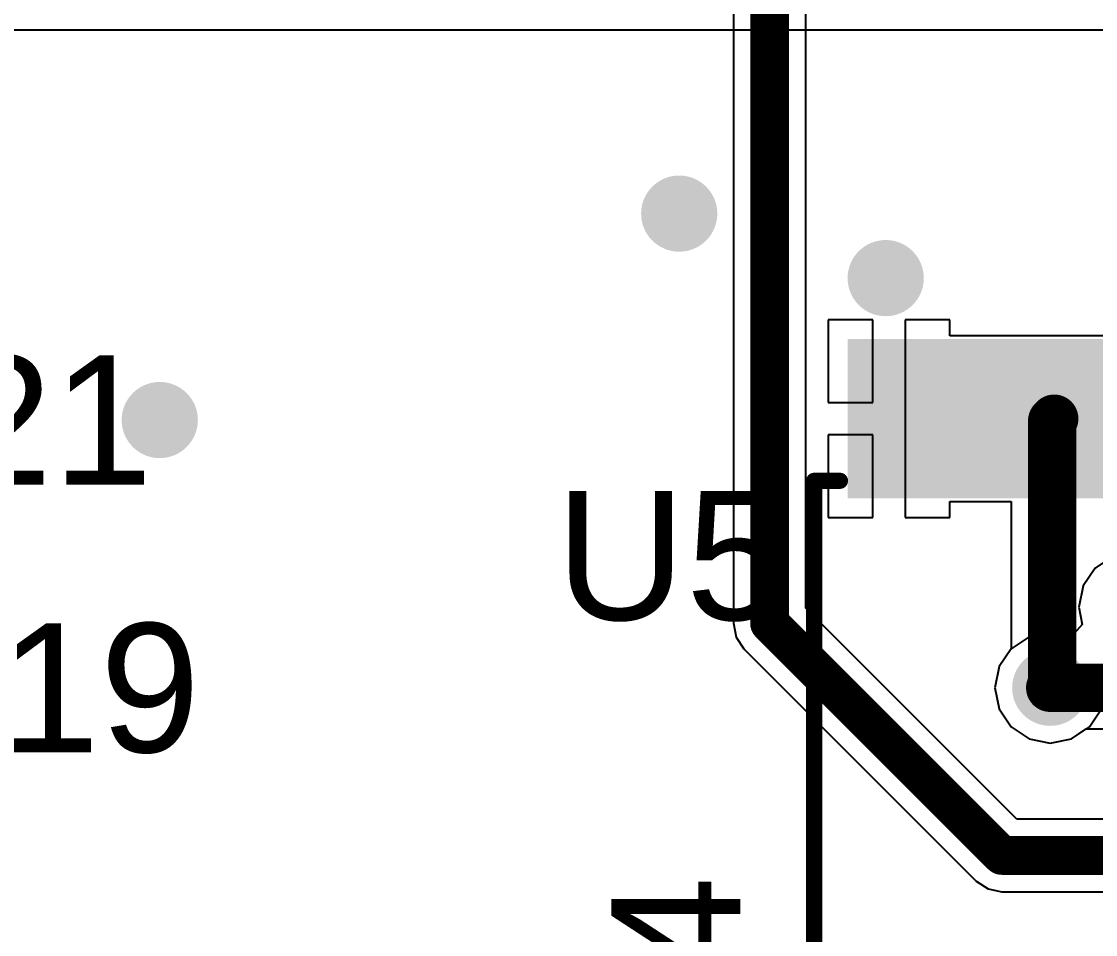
# Model space of a CAD drawing. Header units: millimetres. Extents: x -0.27 to 4.7, y -0.39 to 2.83.
# Drawn here: x 2.1011 to 2.434, y 0.5945 to 0.8776 of the extents above; entities that cross this region are included whole.
import ezdxf

# ---------------------------------------------------------------- set-up
doc = ezdxf.new("R2010")
doc.units = ezdxf.units.MM
doc.header["$MEASUREMENT"] = 0
for name, color, linetype in [('BottomLayer', 5, 'Continuous'), ('BottomSolder', 6, 'Continuous'), ('TopLayer', 1, 'Continuous'), ('TopOverlay', 2, 'Continuous'), ('TopPaste', 8, 'Continuous'), ('TopSolder', 216, 'Continuous'), ('ViaHoleLayer', 16, 'Continuous')]:
    doc.layers.add(name, color=color, linetype=linetype)
doc.styles.add('Arial', font='', dxfattribs={"height": 0.2})
doc.styles.get('Arial').set_extended_font_data('Arial')

# ---------------------------------------------------------------- blocks, each defined once
blk = doc.blocks.new('14_TSSOP_55')
at = {"layer": 'TopLayer'}
for points in [[(-0.12992, 0.08563), (-0.08858, 0.08563), (-0.08858, 0.06791), (-0.12992, 0.06791)], [(0.08858, 0.08563), (0.12992, 0.08563), (0.12992, 0.06791), (0.08858, 0.06791)], [(-0.12992, 0.06004), (-0.08858, 0.06004), (-0.08858, 0.04232), (-0.12992, 0.04232)], [(0.08858, 0.06004), (0.12992, 0.06004), (0.12992, 0.04232), (0.08858, 0.04232)], [(-0.12992, 0.03445), (-0.08858, 0.03445), (-0.08858, 0.01673), (-0.12992, 0.01673)], [(0.08858, 0.03445), (0.12992, 0.03445), (0.12992, 0.01673), (0.08858, 0.01673)], [(-0.12992, 0.00886), (-0.08858, 0.00886), (-0.08858, -0.00886), (-0.12992, -0.00886)], [(0.08858, 0.00886), (0.12992, 0.00886), (0.12992, -0.00886), (0.08858, -0.00886)], [(-0.12992, -0.01673), (-0.08858, -0.01673), (-0.08858, -0.03445), (-0.12992, -0.03445)], [(0.08858, -0.01673), (0.12992, -0.01673), (0.12992, -0.03445), (0.08858, -0.03445)], [(-0.12992, -0.04232), (-0.08858, -0.04232), (-0.08858, -0.06004), (-0.12992, -0.06004)], [(0.08858, -0.04232), (0.12992, -0.04232), (0.12992, -0.06004), (0.08858, -0.06004)], [(-0.12992, -0.06791), (-0.08858, -0.06791), (-0.08858, -0.08563), (-0.12992, -0.08563)], [(0.08858, -0.06791), (0.12992, -0.06791), (0.12992, -0.08563), (0.08858, -0.08563)]]:
    blk.add_hatch(color=1, dxfattribs=at).paths.add_polyline_path(points)
at = {"layer": 'TopOverlay'}
blk.add_hatch(color=2, dxfattribs=at).paths.add_polyline_path([(-0.08411, 0.068), (-0.07311, 0.068), (-0.07311, 0.086), (-0.08411, 0.086)])
at = {"layer": 'TopPaste'}
for points in [[(-0.12992, 0.08563), (-0.08858, 0.08563), (-0.08858, 0.06791), (-0.12992, 0.06791)], [(0.08858, 0.08563), (0.12992, 0.08563), (0.12992, 0.06791), (0.08858, 0.06791)], [(-0.12992, 0.06004), (-0.08858, 0.06004), (-0.08858, 0.04232), (-0.12992, 0.04232)], [(0.08858, 0.06004), (0.12992, 0.06004), (0.12992, 0.04232), (0.08858, 0.04232)], [(-0.12992, 0.03445), (-0.08858, 0.03445), (-0.08858, 0.01673), (-0.12992, 0.01673)], [(0.08858, 0.03445), (0.12992, 0.03445), (0.12992, 0.01673), (0.08858, 0.01673)], [(-0.12992, 0.00886), (-0.08858, 0.00886), (-0.08858, -0.00886), (-0.12992, -0.00886)], [(0.08858, 0.00886), (0.12992, 0.00886), (0.12992, -0.00886), (0.08858, -0.00886)], [(-0.12992, -0.01673), (-0.08858, -0.01673), (-0.08858, -0.03445), (-0.12992, -0.03445)], [(0.08858, -0.01673), (0.12992, -0.01673), (0.12992, -0.03445), (0.08858, -0.03445)], [(-0.12992, -0.04232), (-0.08858, -0.04232), (-0.08858, -0.06004), (-0.12992, -0.06004)], [(0.08858, -0.04232), (0.12992, -0.04232), (0.12992, -0.06004), (0.08858, -0.06004)], [(-0.12992, -0.06791), (-0.08858, -0.06791), (-0.08858, -0.08563), (-0.12992, -0.08563)], [(0.08858, -0.06791), (0.12992, -0.06791), (0.12992, -0.08563), (0.08858, -0.08563)]]:
    blk.add_hatch(color=8, dxfattribs=at).paths.add_polyline_path(points)
at = {"layer": 'TopSolder'}
for points in [[(-0.13392, 0.08963), (-0.08458, 0.08963), (-0.08458, 0.06391), (-0.13392, 0.06391)], [(0.08458, 0.08963), (0.13392, 0.08963), (0.13392, 0.06391), (0.08458, 0.06391)], [(-0.13392, 0.06404), (-0.08458, 0.06404), (-0.08458, 0.03832), (-0.13392, 0.03832)], [(0.08458, 0.06404), (0.13392, 0.06404), (0.13392, 0.03832), (0.08458, 0.03832)], [(-0.13392, 0.03845), (-0.08458, 0.03845), (-0.08458, 0.01273), (-0.13392, 0.01273)], [(0.08458, 0.03845), (0.13392, 0.03845), (0.13392, 0.01273), (0.08458, 0.01273)], [(-0.13392, 0.01286), (-0.08458, 0.01286), (-0.08458, -0.01286), (-0.13392, -0.01286)], [(0.08458, 0.01286), (0.13392, 0.01286), (0.13392, -0.01286), (0.08458, -0.01286)], [(-0.13392, -0.01273), (-0.08458, -0.01273), (-0.08458, -0.03845), (-0.13392, -0.03845)], [(0.08458, -0.01273), (0.13392, -0.01273), (0.13392, -0.03845), (0.08458, -0.03845)], [(-0.13392, -0.03832), (-0.08458, -0.03832), (-0.08458, -0.06404), (-0.13392, -0.06404)], [(0.08458, -0.03832), (0.13392, -0.03832), (0.13392, -0.06404), (0.08458, -0.06404)], [(-0.13392, -0.06391), (-0.08458, -0.06391), (-0.08458, -0.08963), (-0.13392, -0.08963)], [(0.08458, -0.06391), (0.13392, -0.06391), (0.13392, -0.08963), (0.08458, -0.08963)]]:
    blk.add_hatch(color=216, dxfattribs=at).paths.add_polyline_path(points)
at = {"layer": 'TopOverlay'}
for points, const_width in [([(-0.09, 0.1), (0.09, 0.1)], 0.005), ([(-0.09, 0.1), (-0.09, 0.092)], 0.005), ([(0.09, 0.1), (0.09, 0.092)], 0.005), ([(-0.141, 0.082), (-0.136, 0.077)], 0.00787), ([(-0.141, 0.082), (-0.141, 0.072)], 0.00787), ([(-0.136, 0.077), (-0.141, 0.072)], 0.00787), ([(-0.09, -0.092), (-0.09, -0.1)], 0.005), ([(0.09, -0.092), (0.09, -0.1)], 0.005), ([(-0.09, -0.1), (0.09, -0.1)], 0.005)]:
    blk.add_lwpolyline(points, dxfattribs=dict(at, const_width=const_width))
for points, const_width in [([(-0.09125, 0.1, 1), (-0.08875, 0.1, 1)], 0.0025), ([(-0.09125, 0.1, 1), (-0.08875, 0.1, 1)], 0.0025), ([(0.08875, 0.1, 1), (0.09125, 0.1, 1)], 0.0025), ([(0.08875, 0.1, 1), (0.09125, 0.1, 1)], 0.0025), ([(-0.09125, 0.092, 1), (-0.08875, 0.092, 1)], 0.0025), ([(0.08875, 0.092, 1), (0.09125, 0.092, 1)], 0.0025), ([(-0.14297, 0.082, 1), (-0.13903, 0.082, 1)], 0.00394), ([(-0.14297, 0.082, 1), (-0.13903, 0.082, 1)], 0.00394), ([(-0.13797, 0.077, 1), (-0.13403, 0.077, 1)], 0.00394), ([(-0.13797, 0.077, 1), (-0.13403, 0.077, 1)], 0.00394), ([(-0.14297, 0.072, 1), (-0.13903, 0.072, 1)], 0.00394), ([(-0.14297, 0.072, 1), (-0.13903, 0.072, 1)], 0.00394), ([(-0.09125, -0.092, 1), (-0.08875, -0.092, 1)], 0.0025), ([(0.08875, -0.092, 1), (0.09125, -0.092, 1)], 0.0025), ([(-0.09125, -0.1, 1), (-0.08875, -0.1, 1)], 0.0025), ([(-0.09125, -0.1, 1), (-0.08875, -0.1, 1)], 0.0025), ([(0.08875, -0.1, 1), (0.09125, -0.1, 1)], 0.0025), ([(0.08875, -0.1, 1), (0.09125, -0.1, 1)], 0.0025)]:
    blk.add_lwpolyline(points, format="xyb", close=True, dxfattribs=dict(at, const_width=const_width))

msp = doc.modelspace()

# ---------------------------------------------------------------- hatches: boundary and pattern name
at = {"layer": 'BottomLayer'}
h = msp.add_hatch(color=5, dxfattribs=at)
edge = h.paths.add_edge_path()
edge.add_arc((2.305, 0.818), 0.01181, 0, 360)
h = msp.add_hatch(color=5, dxfattribs=at)
edge = h.paths.add_edge_path()
edge.add_arc((2.369, 0.798), 0.01181, 0, 360)
h = msp.add_hatch(color=5, dxfattribs=at)
edge = h.paths.add_edge_path()
edge.add_arc((2.144, 0.754), 0.01181, 0, 360)
h = msp.add_hatch(color=5, dxfattribs=at)
edge = h.paths.add_edge_path()
edge.add_arc((2.42, 0.671), 0.01181, 0, 360)
at = {"layer": 'BottomSolder'}
h = msp.add_hatch(color=6, dxfattribs=at)
edge = h.paths.add_edge_path()
edge.add_arc((2.305, 0.818), 0.00591, 0, 360)
h = msp.add_hatch(color=6, dxfattribs=at)
edge = h.paths.add_edge_path()
edge.add_arc((2.369, 0.798), 0.00591, 0, 360)
h = msp.add_hatch(color=6, dxfattribs=at)
edge = h.paths.add_edge_path()
edge.add_arc((2.144, 0.754), 0.00591, 0, 360)
h = msp.add_hatch(color=6, dxfattribs=at)
edge = h.paths.add_edge_path()
edge.add_arc((2.42, 0.671), 0.00591, 0, 360)
at = {"layer": 'TopLayer'}
h = msp.add_hatch(color=1, dxfattribs=at)
edge = h.paths.add_edge_path()
edge.add_arc((2.305, 0.818), 0.01181, 0, 360)
h = msp.add_hatch(color=1, dxfattribs=at)
edge = h.paths.add_edge_path()
edge.add_arc((2.369, 0.798), 0.01181, 0, 360)
h = msp.add_hatch(color=1, dxfattribs=at)
edge = h.paths.add_edge_path()
edge.add_arc((2.144, 0.754), 0.01181, 0, 360)
h = msp.add_hatch(color=1, dxfattribs=at)
edge = h.paths.add_edge_path()
edge.add_arc((2.42, 0.671), 0.01181, 0, 360)
at = {"layer": 'TopSolder'}
h = msp.add_hatch(color=216, dxfattribs=at)
edge = h.paths.add_edge_path()
edge.add_arc((2.305, 0.818), 0.00591, 0, 360)
h = msp.add_hatch(color=216, dxfattribs=at)
edge = h.paths.add_edge_path()
edge.add_arc((2.369, 0.798), 0.00591, 0, 360)
h = msp.add_hatch(color=216, dxfattribs=at)
edge = h.paths.add_edge_path()
edge.add_arc((2.144, 0.754), 0.00591, 0, 360)
h = msp.add_hatch(color=216, dxfattribs=at)
edge = h.paths.add_edge_path()
edge.add_arc((2.42, 0.671), 0.00591, 0, 360)
at = {"layer": 'ViaHoleLayer'}
h = msp.add_hatch(color=16, dxfattribs=at)
edge = h.paths.add_edge_path()
edge.add_arc((2.305, 0.818), 0.00591, 0, 360)
h = msp.add_hatch(color=16, dxfattribs=at)
edge = h.paths.add_edge_path()
edge.add_arc((2.369, 0.798), 0.00591, 0, 360)
h = msp.add_hatch(color=16, dxfattribs=at)
edge = h.paths.add_edge_path()
edge.add_arc((2.144, 0.754), 0.00591, 0, 360)
h = msp.add_hatch(color=16, dxfattribs=at)
edge = h.paths.add_edge_path()
edge.add_arc((2.42, 0.671), 0.00591, 0, 360)

# ---------------------------------------------------------------- linework, layer by layer
at = {"layer": 'BottomLayer'}
for p, q in [((2.32178, 1.07528), (2.32178, 0.691)), ((2.34422, 0.69565), (2.34422, 1.07528)), ((2.43944, 0.71184), (2.43388, 0.70812)), ((2.43388, 0.70812), (2.43016, 0.70256)), ((2.43016, 0.70256), (2.42886, 0.696)), ((2.42886, 0.696), (2.42994, 0.69059)), ((2.40965, 0.63022), (2.34422, 0.69565)), ((2.32178, 0.691), (2.32178, 0.691)), ((2.32178, 0.691), (2.32264, 0.68671)), ((2.42994, 0.69059), (2.42755, 0.68793)), ((2.32264, 0.68671), (2.32507, 0.68307)), ((2.41344, 0.68684), (2.40788, 0.68312)), ((2.42, 0.68814), (2.41344, 0.68684)), ((2.42595, 0.68696), (2.42, 0.68814)), ((2.42741, 0.68782), (2.42595, 0.68696)), ((2.42755, 0.68793), (2.42741, 0.68782)), ((2.32507, 0.68307), (2.39707, 0.61107)), ((2.40788, 0.68312), (2.40416, 0.67756)), ((2.40416, 0.67756), (2.40286, 0.671)), ((2.40286, 0.671), (2.40416, 0.66444)), ((2.40416, 0.66444), (2.40788, 0.65888)), ((2.40788, 0.65888), (2.41344, 0.65516)), ((2.42656, 0.65516), (2.43118, 0.65826)), ((2.43118, 0.65826), (2.54657, 0.65826)), ((2.41344, 0.65516), (2.42, 0.65386)), ((2.42, 0.65386), (2.42656, 0.65516)), ((2.52628, 0.63022), (2.40965, 0.63022)), ((2.39707, 0.61107), (2.39707, 0.61107)), ((2.39707, 0.61107), (2.40071, 0.60864)), ((2.40071, 0.60864), (2.405, 0.60778)), ((2.405, 0.60778), (2.405, 0.60778)), ((2.405, 0.60778), (2.52628, 0.60778))]:
    msp.add_line(p, q, dxfattribs=at)
for points, const_width in [([(2.333, 0.691), (2.333, 1.088)], 0.012), ([(2.333, 0.691), (2.405, 0.619)], 0.012), ([(2.42, 0.671), (2.54657, 0.671)], 0.015), ([(2.405, 0.619), (2.539, 0.619)], 0.012)]:
    msp.add_lwpolyline(points, dxfattribs=dict(at, const_width=const_width))
for points, const_width in [([(2.33, 0.691, 1), (2.336, 0.691, 1)], 0.006), ([(2.33, 0.691, 1), (2.336, 0.691, 1)], 0.006), ([(2.41625, 0.671, 1), (2.42375, 0.671, 1)], 0.0075), ([(2.402, 0.619, 1), (2.408, 0.619, 1)], 0.006), ([(2.402, 0.619, 1), (2.408, 0.619, 1)], 0.006)]:
    msp.add_lwpolyline(points, format="xyb", close=True, dxfattribs=dict(at, const_width=const_width))
at = {"layer": 'TopLayer'}
for p, q in [((1.9267, 0.87493), (2.47222, 0.87493)), ((2.36505, 0.78508), (2.35119, 0.78508)), ((2.35119, 0.78508), (2.35119, 0.75941)), ((2.36505, 0.75941), (2.36505, 0.78508)), ((2.38891, 0.78508), (2.37505, 0.78508)), ((2.37505, 0.78508), (2.37505, 0.75441)), ((2.38891, 0.78008), (2.38891, 0.78508)), ((2.4766, 0.78008), (2.38891, 0.78008)), ((2.35119, 0.75941), (2.36505, 0.75941)), ((2.37505, 0.75441), (2.37505, 0.72374)), ((2.36505, 0.74941), (2.35119, 0.74941)), ((2.35119, 0.74941), (2.35119, 0.72374)), ((2.36505, 0.72374), (2.36505, 0.74941)), ((2.38891, 0.72374), (2.38891, 0.72874)), ((2.38891, 0.72874), (2.40787, 0.72874)), ((2.40787, 0.72874), (2.40787, 0.68311)), ((2.35119, 0.72374), (2.36505, 0.72374)), ((2.37505, 0.72374), (2.38891, 0.72374)), ((2.40787, 0.68311), (2.40416, 0.67756)), ((2.40416, 0.67756), (2.40286, 0.671)), ((2.40286, 0.671), (2.40416, 0.66444)), ((2.40416, 0.66444), (2.40788, 0.65888)), ((2.43212, 0.65888), (2.43584, 0.66444)), ((2.40788, 0.65888), (2.41344, 0.65516)), ((2.42656, 0.65516), (2.43212, 0.65888)), ((2.41344, 0.65516), (2.42, 0.65386)), ((2.42, 0.65386), (2.42656, 0.65516))]:
    msp.add_line(p, q, dxfattribs=at)
at = {"layer": 'TopLayer', "const_width": 0.015}
for points in [[(2.42062, 0.75379), (2.42123, 0.75441)], [(2.42062, 0.67162), (2.42062, 0.75379)], [(2.42, 0.671), (2.42062, 0.67162)]]:
    msp.add_lwpolyline(points, dxfattribs=at)
at = {"layer": 'TopLayer', "const_width": 0.0075}
for points in [[(2.41687, 0.75379, 1), (2.42437, 0.75379, 1)], [(2.41687, 0.75379, 1), (2.42437, 0.75379, 1)], [(2.41748, 0.75441, 1), (2.42498, 0.75441, 1)], [(2.41687, 0.67162, 1), (2.42437, 0.67162, 1)], [(2.41687, 0.67162, 1), (2.42437, 0.67162, 1)], [(2.41625, 0.671, 1), (2.42375, 0.671, 1)]]:
    msp.add_lwpolyline(points, format="xyb", close=True, dxfattribs=at)

# ---------------------------------------------------------------- block references
at = {"rotation": 90}
msp.add_blockref('14_TSSOP_55', (2.44682, 0.64516), dxfattribs=at)

# ---------------------------------------------------------------- texts
at = {"layer": 'TopOverlay', "style": 'Arial'}
for s, p in [('C21', (2.03935, 0.73401)), ('U5', (2.26668, 0.69201)), ('R19', (2.05402, 0.65101))]:
    msp.add_text(s, height=0.04, dxfattribs=at).set_placement(p)
msp.add_text('C14', height=0.04, rotation=90, dxfattribs=at).set_placement((2.32399, 0.51002))

doc.saveas('drawing.dxf')
